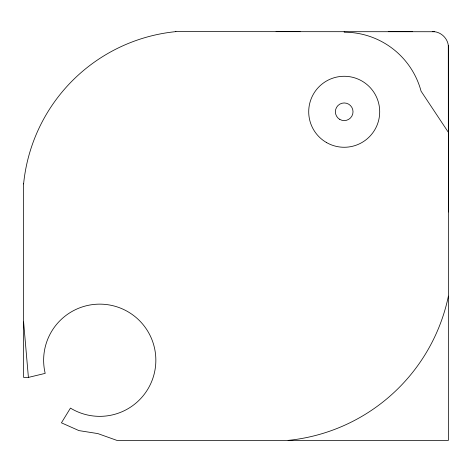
<?xml version="1.0" encoding="UTF-8"?>
<svg xmlns="http://www.w3.org/2000/svg" width="472" height="472" viewBox="0 0 472 472"><rect width="100%" height="100%" fill="white"/><g stroke="black" fill="none" stroke-linecap="round" stroke-linejoin="round"><path stroke-width="0.71" d="M23.6 183.738L23.6 377.411L28.403 377.411L45.194 373.37A56.103 56.103 0 0 1 101.179 304.157A56.103 56.103 0 0 1 153.547 376.149A56.103 56.103 0 0 1 70.452 408.097L61.437 422.823L78.942 430.606L97.863 433.591L116.909 440.394L448.4 440.394L448.4 47.654C448.736 39.034 440.99 31.288 432.37 31.624M411.92 31.612L412.333 31.612L388.285 31.606M175.714 31.624L434.476 31.73M276.073 31.606L300.121 31.612M448.4 132.372L421.065 91.179A79.573 79.573 0 0 0 344.206 32.202L344.206 31.624M23.6 321.939L28.403 377.411M448.294 45.548L448.4 211.963M448.4 296.121A182.487 182.487 0 0 1 288.097 440.394M23.6 183.909A169.938 169.938 0 0 1 175.885 31.624M326.459 142.514A35.494 35.494 0 0 0 379.7 111.775A35.494 35.494 0 0 0 326.459 81.036A35.494 35.494 0 0 0 326.459 142.514M339.793 119.41A8.815 8.815 0 0 0 353.021 111.775A8.815 8.815 0 0 0 339.793 104.141A8.815 8.815 0 0 0 339.793 119.41"/></g></svg>
